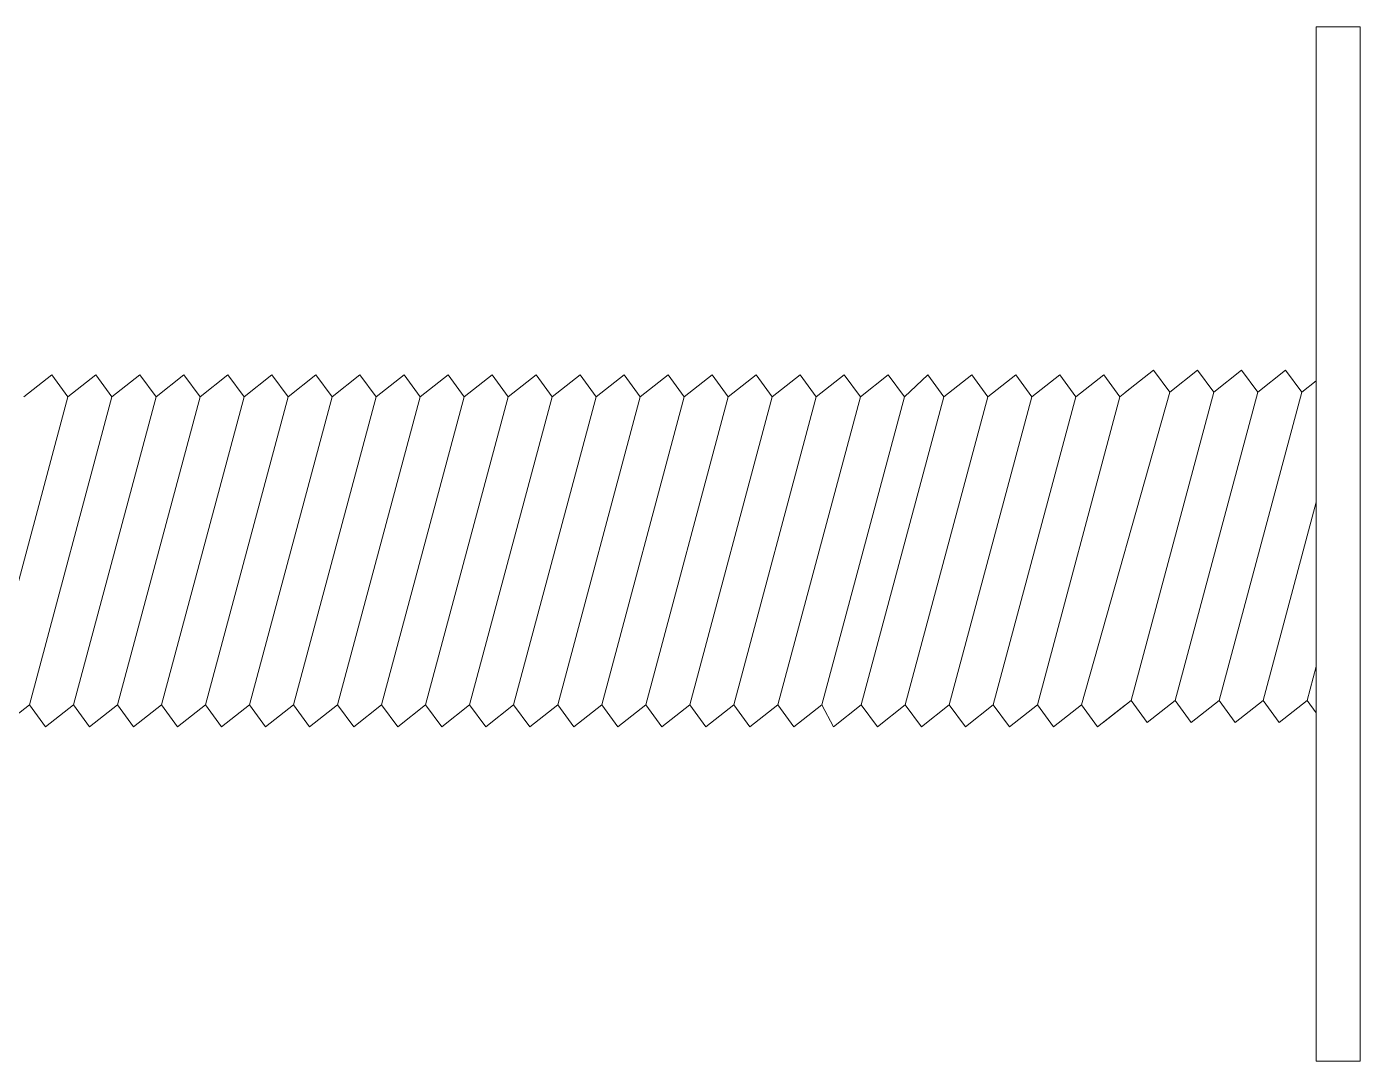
# Model space of a CAD drawing. Header units: millimetres. Extents: x 5654510 to 5731940, y 588357 to 647777.
# Drawn here: x 5698799 to 5699344, y 626711 to 627134 of the extents above; entities that cross this region are included whole.
import ezdxf

# ---------------------------------------------------------------- set-up
doc = ezdxf.new("R2010")
doc.units = ezdxf.units.MM
doc.header["$LTSCALE"] = 120
doc.header["$MEASUREMENT"] = 0
doc.layers.add('Buon lon', color=150, linetype='Continuous', lineweight=13)

msp = doc.modelspace()

# ---------------------------------------------------------------- linework, layer by layer
at = {"layer": 'Buon lon', "ltscale": 10}
for p, q in [((5699326.11, 627133.58), (5699326.11, 626710.58)), ((5699344.11, 627133.58), (5699326.11, 627133.58)), ((5699344.11, 627133.58), (5699344.11, 626710.58)), ((5699248.16, 626984.16), (5699259.58, 626993.16)), ((5699259.58, 626993.16), (5699266.16, 626984.16)), ((5699266.16, 626984.16), (5699277.58, 626993.16)), ((5699277.58, 626993.16), (5699284.16, 626984.16)), ((5699284.16, 626984.16), (5699295.58, 626993.16)), ((5699295.58, 626993.16), (5699302.16, 626984.16)), ((5699302.16, 626984.16), (5699313.58, 626993.16)), ((5699313.58, 626993.16), (5699320.16, 626984.16)), ((5698797.67, 626982.3), (5698809.08, 626991.3)), ((5698809.08, 626991.3), (5698815.67, 626982.3)), ((5698815.67, 626982.3), (5698827.08, 626991.3)), ((5698827.08, 626991.3), (5698833.67, 626982.3)), ((5698833.67, 626982.3), (5698845.08, 626991.3)), ((5698845.08, 626991.3), (5698851.67, 626982.3)), ((5698851.67, 626982.3), (5698863.08, 626991.3)), ((5698863.08, 626991.3), (5698869.67, 626982.3)), ((5698869.67, 626982.3), (5698881.08, 626991.3)), ((5698881.08, 626991.3), (5698887.67, 626982.3)), ((5698887.67, 626982.3), (5698899.08, 626991.3)), ((5698899.08, 626991.3), (5698905.67, 626982.3)), ((5698905.67, 626982.3), (5698917.08, 626991.3)), ((5698917.08, 626991.3), (5698923.67, 626982.3)), ((5698923.67, 626982.3), (5698935.08, 626991.3)), ((5698935.08, 626991.3), (5698941.67, 626982.3)), ((5698941.67, 626982.3), (5698953.08, 626991.3)), ((5698953.08, 626991.3), (5698959.67, 626982.3)), ((5698959.67, 626982.3), (5698971.08, 626991.3)), ((5698971.08, 626991.3), (5698977.67, 626982.3)), ((5698977.67, 626982.3), (5698989.08, 626991.3)), ((5698989.08, 626991.3), (5698995.67, 626982.3)), ((5698995.67, 626982.3), (5699007.08, 626991.3)), ((5699007.08, 626991.3), (5699013.67, 626982.3)), ((5699013.67, 626982.3), (5699025.08, 626991.3)), ((5699025.08, 626991.3), (5699031.67, 626982.3)), ((5699031.67, 626982.3), (5699043.08, 626991.3)), ((5699043.08, 626991.3), (5699049.67, 626982.3)), ((5699049.67, 626982.3), (5699061.08, 626991.3)), ((5699061.08, 626991.3), (5699067.67, 626982.3)), ((5699067.67, 626982.3), (5699079.08, 626991.3)), ((5699079.08, 626991.3), (5699085.67, 626982.3)), ((5699085.67, 626982.3), (5699097.08, 626991.3)), ((5699097.08, 626991.3), (5699103.67, 626982.3)), ((5699103.67, 626982.3), (5699115.08, 626991.3)), ((5699115.08, 626991.3), (5699121.67, 626982.3)), ((5699121.67, 626982.3), (5699133.08, 626991.3)), ((5699133.08, 626991.3), (5699139.67, 626982.3)), ((5699139.67, 626982.3), (5699151.08, 626991.3)), ((5699151.08, 626991.3), (5699157.67, 626982.3)), ((5699157.67, 626982.3), (5699167.22, 626991.3)), ((5699167.22, 626991.3), (5699173.81, 626982.3)), ((5699173.81, 626982.3), (5699185.22, 626991.3)), ((5699185.22, 626991.3), (5699191.81, 626982.3)), ((5699191.81, 626982.3), (5699203.22, 626991.3)), ((5699203.22, 626991.3), (5699209.81, 626982.3)), ((5699209.81, 626982.3), (5699221.22, 626991.3)), ((5699221.22, 626991.3), (5699227.81, 626982.3)), ((5699227.81, 626982.3), (5699239.22, 626991.3)), ((5699239.22, 626991.3), (5699245.81, 626982.3)), ((5699320.16, 626984.16), (5699326.11, 626988.85)), ((5698781.91, 626856.3), (5698815.67, 626982.3)), ((5698781.91, 626856.3), (5698815.67, 626982.3)), ((5698799.91, 626856.3), (5698833.67, 626982.3)), ((5698799.91, 626856.3), (5698833.67, 626982.3)), ((5698817.91, 626856.3), (5698851.67, 626982.3)), ((5698817.91, 626856.3), (5698851.67, 626982.3)), ((5698835.91, 626856.3), (5698869.67, 626982.3)), ((5698835.91, 626856.3), (5698869.67, 626982.3)), ((5698853.91, 626856.3), (5698887.67, 626982.3)), ((5698853.91, 626856.3), (5698887.67, 626982.3)), ((5698871.91, 626856.3), (5698905.67, 626982.3)), ((5698871.91, 626856.3), (5698905.67, 626982.3)), ((5698889.91, 626856.3), (5698923.67, 626982.3)), ((5698889.91, 626856.3), (5698923.67, 626982.3)), ((5698907.91, 626856.3), (5698941.67, 626982.3)), ((5698907.91, 626856.3), (5698941.67, 626982.3)), ((5698925.91, 626856.3), (5698959.67, 626982.3)), ((5698925.91, 626856.3), (5698959.67, 626982.3)), ((5698943.91, 626856.3), (5698977.67, 626982.3)), ((5698943.91, 626856.3), (5698977.67, 626982.3)), ((5698961.91, 626856.3), (5698995.67, 626982.3)), ((5698961.91, 626856.3), (5698995.67, 626982.3)), ((5698979.91, 626856.3), (5699013.67, 626982.3)), ((5698979.91, 626856.3), (5699013.67, 626982.3)), ((5698997.91, 626856.3), (5699031.67, 626982.3)), ((5698997.91, 626856.3), (5699031.67, 626982.3)), ((5699015.91, 626856.3), (5699049.67, 626982.3)), ((5699015.91, 626856.3), (5699049.67, 626982.3)), ((5699033.91, 626856.3), (5699067.67, 626982.3)), ((5699033.91, 626856.3), (5699067.67, 626982.3)), ((5699051.91, 626856.3), (5699085.67, 626982.3)), ((5699051.91, 626856.3), (5699085.67, 626982.3)), ((5699069.91, 626856.3), (5699103.67, 626982.3)), ((5699069.91, 626856.3), (5699103.67, 626982.3)), ((5699087.91, 626856.3), (5699121.67, 626982.3)), ((5699087.91, 626856.3), (5699121.67, 626982.3)), ((5699105.91, 626856.3), (5699139.67, 626982.3)), ((5699105.91, 626856.3), (5699139.67, 626982.3)), ((5699123.91, 626856.3), (5699157.67, 626982.3)), ((5699123.91, 626856.3), (5699157.67, 626982.3)), ((5699140.05, 626856.3), (5699173.81, 626982.3)), ((5699140.05, 626856.3), (5699173.81, 626982.3)), ((5699158.05, 626856.3), (5699191.81, 626982.3)), ((5699158.05, 626856.3), (5699191.81, 626982.3)), ((5699176.05, 626856.3), (5699209.81, 626982.3)), ((5699176.05, 626856.3), (5699209.81, 626982.3)), ((5699194.05, 626856.3), (5699227.81, 626982.3)), ((5699194.05, 626856.3), (5699227.81, 626982.3)), ((5699212.05, 626856.3), (5699245.81, 626982.3)), ((5699212.05, 626856.3), (5699245.81, 626982.3)), ((5699230.05, 626856.3), (5699266.16, 626984.16)), ((5699245.81, 626982.3), (5699250.52, 626986.01)), ((5699250.4, 626858.16), (5699284.16, 626984.16)), ((5699250.4, 626858.16), (5699284.16, 626984.16)), ((5699268.4, 626858.16), (5699302.16, 626984.16)), ((5699268.4, 626858.16), (5699302.16, 626984.16)), ((5699286.4, 626858.16), (5699320.16, 626984.16)), ((5699286.4, 626858.16), (5699320.16, 626984.16)), ((5699304.4, 626858.16), (5699326.11, 626939.18)), ((5699304.4, 626858.16), (5699326.11, 626939.18)), ((5699322.4, 626858.16), (5699326.11, 626872)), ((5699322.4, 626858.16), (5699326.11, 626872)), ((5698788.5, 626847.3), (5698799.91, 626856.3)), ((5698806.5, 626847.3), (5698799.91, 626856.3)), ((5698806.5, 626847.3), (5698817.91, 626856.3)), ((5698824.5, 626847.3), (5698817.91, 626856.3)), ((5698824.5, 626847.3), (5698835.91, 626856.3)), ((5698842.5, 626847.3), (5698835.91, 626856.3)), ((5698842.5, 626847.3), (5698853.91, 626856.3)), ((5698860.5, 626847.3), (5698853.91, 626856.3)), ((5698860.5, 626847.3), (5698871.91, 626856.3)), ((5698878.5, 626847.3), (5698871.91, 626856.3)), ((5698878.5, 626847.3), (5698889.91, 626856.3)), ((5698896.5, 626847.3), (5698889.91, 626856.3)), ((5698896.5, 626847.3), (5698907.91, 626856.3)), ((5698914.5, 626847.3), (5698907.91, 626856.3)), ((5698914.5, 626847.3), (5698925.91, 626856.3)), ((5698932.5, 626847.3), (5698925.91, 626856.3)), ((5698932.5, 626847.3), (5698943.91, 626856.3)), ((5698950.5, 626847.3), (5698943.91, 626856.3)), ((5698950.5, 626847.3), (5698961.91, 626856.3)), ((5698968.5, 626847.3), (5698961.91, 626856.3)), ((5698968.5, 626847.3), (5698979.91, 626856.3)), ((5698986.5, 626847.3), (5698979.91, 626856.3)), ((5698986.5, 626847.3), (5698997.91, 626856.3)), ((5699004.5, 626847.3), (5698997.91, 626856.3)), ((5699004.5, 626847.3), (5699015.91, 626856.3)), ((5699022.5, 626847.3), (5699015.91, 626856.3)), ((5699022.5, 626847.3), (5699033.91, 626856.3)), ((5699040.5, 626847.3), (5699033.91, 626856.3)), ((5699040.5, 626847.3), (5699051.91, 626856.3)), ((5699058.5, 626847.3), (5699051.91, 626856.3)), ((5699058.5, 626847.3), (5699069.91, 626856.3)), ((5699076.5, 626847.3), (5699069.91, 626856.3)), ((5699076.5, 626847.3), (5699087.91, 626856.3)), ((5699094.5, 626847.3), (5699087.91, 626856.3)), ((5699094.5, 626847.3), (5699105.91, 626856.3)), ((5699112.5, 626847.3), (5699105.91, 626856.3)), ((5699112.5, 626847.3), (5699123.91, 626856.3)), ((5699128.64, 626847.3), (5699123.91, 626856.3)), ((5699128.64, 626847.3), (5699140.05, 626856.3)), ((5699146.64, 626847.3), (5699140.05, 626856.3)), ((5699146.64, 626847.3), (5699158.05, 626856.3)), ((5699164.64, 626847.3), (5699158.05, 626856.3)), ((5699164.64, 626847.3), (5699176.05, 626856.3)), ((5699182.64, 626847.3), (5699176.05, 626856.3)), ((5699182.64, 626847.3), (5699194.05, 626856.3)), ((5699200.64, 626847.3), (5699194.05, 626856.3)), ((5699200.64, 626847.3), (5699212.05, 626856.3)), ((5699218.64, 626847.3), (5699212.05, 626856.3)), ((5699218.64, 626847.3), (5699230.05, 626856.3)), ((5699236.64, 626847.3), (5699230.05, 626856.3)), ((5699236.64, 626847.3), (5699248.05, 626856.3)), ((5699238.99, 626849.16), (5699250.4, 626858.16)), ((5699256.99, 626849.16), (5699250.4, 626858.16)), ((5699256.99, 626849.16), (5699268.4, 626858.16)), ((5699274.99, 626849.16), (5699268.4, 626858.16)), ((5699274.99, 626849.16), (5699286.4, 626858.16)), ((5699292.99, 626849.16), (5699286.4, 626858.16)), ((5699292.99, 626849.16), (5699304.4, 626858.16)), ((5699310.99, 626849.16), (5699304.4, 626858.16)), ((5699310.99, 626849.16), (5699322.4, 626858.16)), ((5699326.11, 626853.09), (5699322.4, 626858.16)), ((5699344.11, 626710.58), (5699326.11, 626710.58))]:
    msp.add_line(p, q, dxfattribs=at)

doc.saveas('drawing.dxf')
